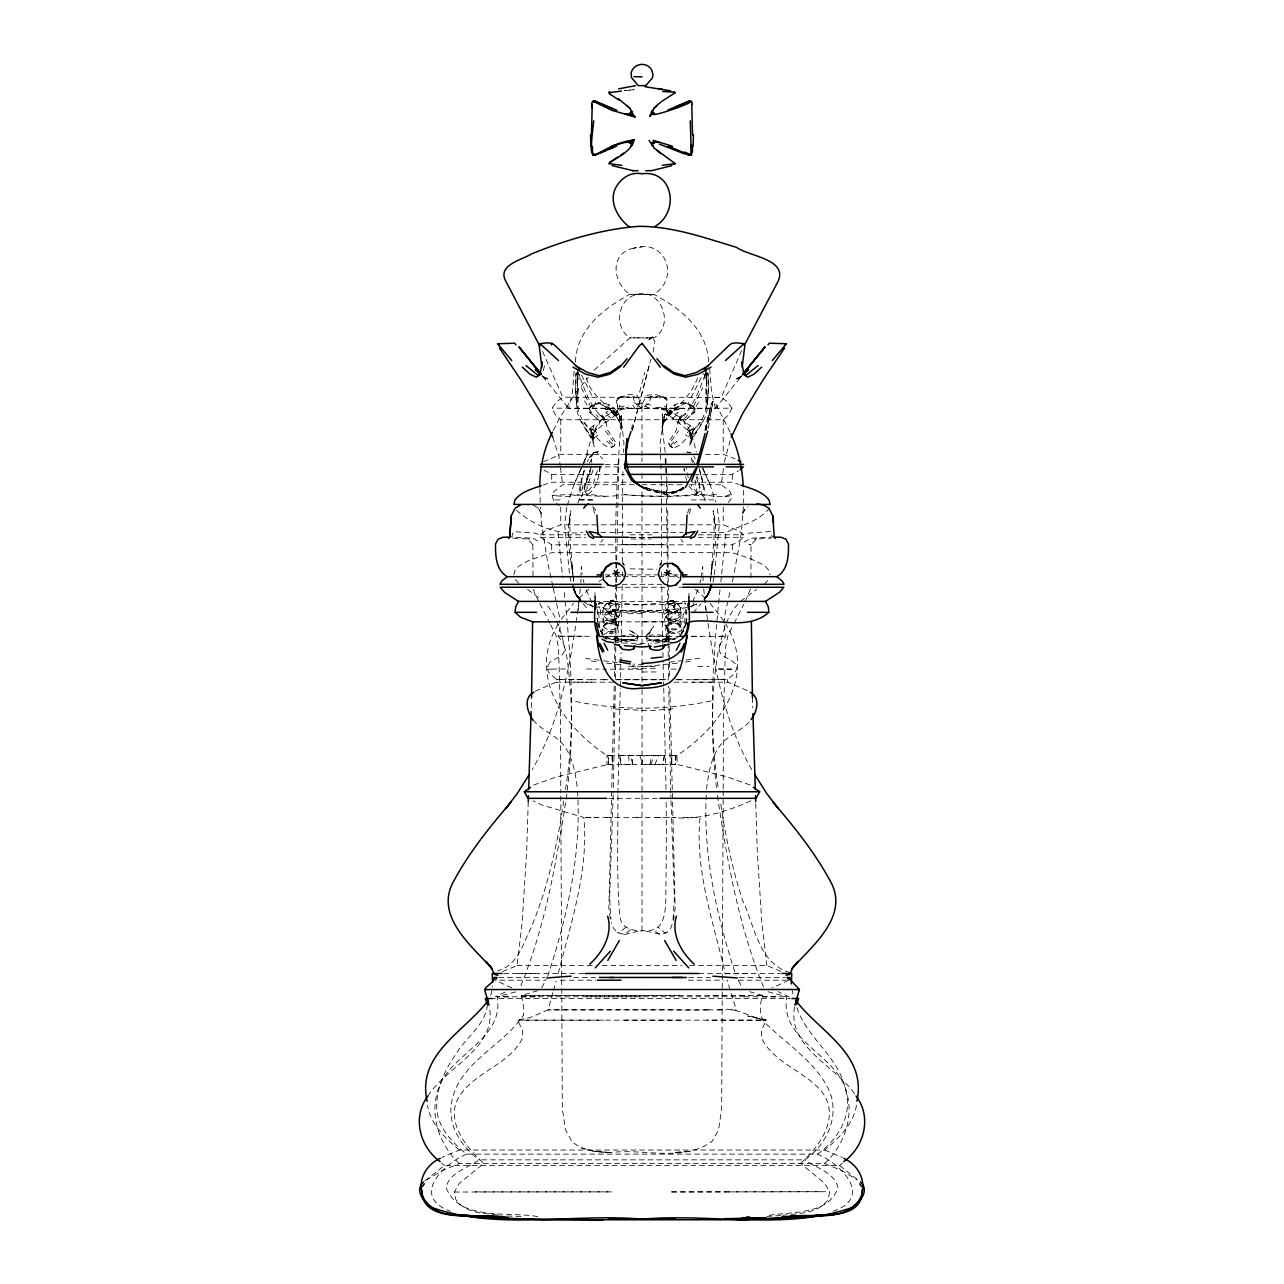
<?xml version="1.0" encoding="UTF-8"?>
<svg xmlns="http://www.w3.org/2000/svg" width="1284" height="1284" viewBox="0 0 1284 1284"><rect width="100%" height="100%" fill="white"/><g stroke="black" fill="none" stroke-linecap="round" stroke-linejoin="round"><path stroke-width="0.75" stroke-dasharray="5 3.75" d="M622.403 562.312L622.371 503.89M622.371 501.964L622.917 471.677M641.968 461.63L641.968 457.65M641.968 455.659L642 404.235L647.056 395.312L655.45 394.316L666.749 398.73L667.6 401.089L666.348 406.498L655.659 407.895M642.064 689.701L642 930.386L661.677 934.351L666.621 932.698L670.729 928.011L672.784 922.522M642.064 681.708L642.064 645.932M642.064 643.958L641.968 507.629M642 407.381L642 404.235L636.944 395.312L628.55 394.316L617.251 398.73L616.4 401.089L617.652 406.498L628.149 405.953M681.884 634.216L681.884 628.855L680.424 625.725L676.652 621.552L679.541 625.741L676.652 623.912M723.229 790.719L721.656 1108.911L718.607 1129.567L712.187 1141.315C683.2 1162.582 643.396 1148.121 610.446 1152.615C596.932 1151.973 582.246 1151.026 571.797 1141.315L565.377 1129.567L562.344 1108.911L560.771 794.732M723.229 788.713L723.406 720.597L725.428 647.987L727.98 635.291L733.244 624.971M578.105 388.394L578.025 408.649M641.984 505.687L642 490.921M689.524 431.44L692.301 428.824L692.975 434.554L697.902 430.429M660.409 452.353L660.088 442.691L664.695 414.427L669.51 415.727L688.625 430.846L687.935 429.466L690.359 434.682L691.707 442.081L690.84 434.425L689.781 446.559C693.553 431.344 709.137 420.59 707.211 403.08L706.28 368.444M750.931 577.816L751.06 544.946L756.324 538.991L771.202 538.108M539.794 488.819L540.323 505.366M692.67 431.183L692.654 433.414L690.68 432.981L689.059 430.622L687.277 432.74M707.211 403.08L706.248 376.645M600.013 466.541C599.227 476.573 596.45 488.53 587.815 494.533L586.82 492.542L587.237 486.54L593.433 468.901M616.593 577.479L615.437 678.369M616.657 567.801L616.705 562.007M616.721 560.081L618.888 458.95M622.226 585.584L621.167 644.552M622.307 575.89L622.339 572.006M576.981 383.932L577.961 370.033M615.742 584.076L614.346 678.241M615.758 582.069L615.806 578.073M615.887 568.058L615.951 562.055M615.967 560.065C614.731 511.192 617.925 462.481 621.649 413.881L621.408 430.365L620.798 416.128L623.912 442.691L623.591 452.353M665.16 452.353L662.672 431.215L662.351 413.881L662.592 430.365L663.202 416.128L662.062 427.909L664.117 421.971L664.165 416.144M617.909 795.39C618.15 835.258 616.32 875.319 619.771 915.059C620.365 929.744 636.334 932.216 647.89 930.386C664.261 931.044 665.577 911.271 665.786 899.314C666.171 866.652 666.573 834.006 666.155 801.344M617.925 793.4L620.252 688.176M597.413 609.579L597.702 621.167M603.657 607.717L604.186 616.464L606.16 618.535L611.585 619.707L617.042 618.423C623.029 613.415 620.381 601.763 612.227 600.687L605.968 604.218L603.657 607.717L603.929 609.9M615.309 686.25L613.271 792.918M614.201 686.266L608.857 908.221L610.542 920.676M620.862 662.448L621.039 652.513M697.629 377.913C691.546 394.22 679.236 406.45 665.401 416.417L672.222 410.88L664.919 415.47L667.455 414.475L664.695 414.427L666.476 411.715L666.589 405.214L666.348 406.498M620.3 686.202L620.83 664.438M707.019 405.776L707.243 397.093M580.833 582.984L580.93 579.357M580.994 577.543L581.315 566.645L582.182 573.868M613.206 794.908L609.627 897.837L610.943 919.392M528.254 801.746L526.665 851.838L522.251 921.447L517.099 965.6L499.829 972.63M531.255 707.58L531.56 697.565M750.017 784.941L726.728 776.724L677.085 764.429L677.021 755.522L644.167 755.506L641.294 764.365L671.709 764.413L671.997 755.554L677.021 755.522C720.549 726.953 757.255 675.416 725.813 624.265M688.866 598.103L689.043 592.63M685.431 609.563L684.565 626.078L681.499 634.81L678 636.864M586.371 377.913C591.571 399.629 615.967 407.205 621.938 427.909L619.305 414.427L614.49 415.727L595.375 430.846L596.065 429.466L593.641 434.682L592.293 442.081L593.16 434.425L594.219 446.559C590.447 431.344 574.863 420.59 576.789 403.08L577.736 371.718M679.717 625.533L681.499 610.205M768.089 991.778L786.851 996.817C779.757 1035.995 825.949 1051.419 841.967 1080.663C856.861 1108.541 847.023 1142.76 824.633 1163.545L459.367 1163.545L441.792 1170.799L427.235 1179.611M576.789 403.08L577.752 376.645M533.646 785.054L556.646 776.916L608.183 764.413L608.6 755.602L644.167 755.506M730.131 432.114L715.381 403.224L712.845 401.443L711.721 410.013L706.264 430.381M706.264 794.973C703.07 856.396 717.098 917.562 736.037 975.615M724.144 625.083L725.861 636.286L720.42 643.621L719.136 648.292C719.184 658.355 732.121 657.857 736.23 665.144L736.839 669.012L734.48 673.394L727.418 679.669L675.946 679.701M724.224 623.318L724.545 616.24L730.548 589.484M632.193 764.413L632.611 755.923M671.709 764.413L675.609 764.349L676.058 755.538M576.564 400.335L575.457 390.352L576.179 373.066C574.06 393.016 574.959 416.385 590.961 430.734L591.025 434.554L586.098 430.429M692.236 462.497L691.225 456.895M599.74 471.148L600.061 465.707M686.17 623.029L686.587 609.579M577.383 383.13L578.201 372.039M574.092 371.237L572.504 392.118L568.603 408.392L715.381 408.392L741.382 376.212M675.849 621.488L676.058 620.124L675.849 621.488L672.415 621.649L667.327 618.118M676.122 415.663L672.591 418.167L683.971 421.232L694.756 411.971L695.013 408.633C686.699 398.104 671.725 403.224 665.722 413.271L668.45 412.533C687.325 415.326 692.862 436.319 696.249 452.161M694.901 410.126L695.013 408.633L691.53 405.246M682.815 618.326L683.73 609.579M743.42 506.779L741.109 535.059L733.983 574.189M704.98 430.638L711.031 404.54L712.845 401.443L708.19 429.402M578.907 379.695L579.405 374.206M567.191 790.27C572.824 745.506 573.29 700.181 566.597 655.498C562.055 637.65 559.134 617.989 545.957 604.074M578.185 610.109L578.763 604.138M578.94 602.356L580.272 588.682M720.019 589.709L719.602 593.657C712.861 658.644 708.078 724.577 718.494 789.483M720.838 581.796L721.464 575.874M721.672 573.9L726.006 532.427C740.403 525.509 757.897 521.818 768.602 509.106M710.967 575.633L710.196 582.872L711.946 566.597L711.159 573.836M707.436 400.335L708.704 386.901L707.821 373.066C709.731 392.952 709.153 416.433 693.039 430.734L692.654 433.414L691.948 432.852L692.975 434.554M575.922 375.779L576.259 372.745M487.39 1004.602C485.866 1024.568 466.06 1037.199 456.398 1053.394C445.981 1068.304 437.411 1085.205 436.817 1103.742C435.324 1125.105 451.262 1141.556 466.493 1154.123L817.507 1154.123C841.887 1164.524 873.232 1196.977 833.557 1211.213M671.997 755.554L670.954 764.413L677.085 764.429L675.609 764.349M596.883 524.819L560.755 524.819L544.737 531.062L540.436 534.818L540.741 537.322L551.687 544.833L732.297 544.833L740.226 540.323L743.259 537.322L743.564 534.818L739.135 530.966L723.245 524.819L600.398 524.819M680.071 609.9L680.343 607.717L678.032 604.218L671.773 600.832C663.539 601.634 661.003 613.495 666.958 618.423L672.511 619.707L677.84 618.535L679.814 616.464L680.343 607.717M728.188 502.349L730.66 499.941L731.912 495.608L729.697 491.146L721.287 484.726L724.015 463.957M724.272 462.079L730.114 440.637M579.084 600.126C571.621 658.387 561.718 718.061 532.218 769.742M673.458 920.676L675.143 908.221L669.799 686.266M579.999 492.27L582.438 475.85L584.734 468.58L582.92 476.685M664.422 755.554L663.218 764.365L654.92 764.429L620.766 764.365L619.578 755.554L664.422 755.554L662.046 764.349M674.228 608.905L675.352 604.7L673.137 600.623C654.166 603.913 632.145 607.541 613.238 600.077L610.863 600.623L609.675 602.453L610.317 607.525L609.467 603.143L609.948 601.586L612.227 600.687M673.057 919.392L674.373 897.837L670.794 794.908M596.707 432.74L594.941 430.622L593.32 432.981L591.346 433.414L591.699 428.824L594.476 431.44M706.537 789.178C708.527 773.642 710.79 757.223 720.838 744.559C728.702 735.106 740.788 730.933 749.166 722.106M584.974 486.861L584.589 489.461L586.82 492.542M710.341 410.8L705.895 429.803M563.708 800.959C557.417 844.118 548.043 887.084 531.207 927.465C523.021 943.788 517.741 965.504 497.598 970.8M565.506 789.483C575.906 724.577 571.123 658.644 564.398 593.657L563.981 589.709M566.838 794.154C556.935 859.622 545.62 925.876 520.181 987.364M701.224 577.575L702.685 566.645L702.894 573.9M575.425 361.992C576.628 329.49 603.56 308.513 629.802 294.309L653.797 294.341C680.295 308.224 707.259 329.362 708.543 361.863M650.009 764.397L651.437 755.698M798.327 1163.513L800.542 1163.352L824.44 1183.158L829.624 1191.713L828.308 1199.336C818.325 1214.038 798.359 1213.268 782.614 1215.402M592.967 429.546L593.673 425.518L597.188 423.495M705.991 370.097L705.125 375.056L705.718 373.227C699.058 389.774 693.601 408.729 678.53 419.627L676.331 430.284L668.354 442.354L670.087 446.479L675.432 447.378L679.669 445.163L692.654 432.499L691.723 433.414M686.105 624.104L686.924 619.562M650.635 339.169L651.534 337.227M535.235 691.193L556.116 682.173L556.598 679.557L548.396 672.078L547.177 666.54L550.13 661.982L561.557 655.578L563.869 652.545L564.864 648.292L563.499 643.461L558.155 636.094L560.017 628.614L559.663 620.686M597.445 470.506L592.807 485.224L586.9 493.088M636.784 641.326L637.634 636.928L636.752 634.392L628.614 629.818L636.752 634.392L638.886 637.201M712.989 581.989L714.081 576.5M714.434 574.67L719.377 524.177L717.226 507.276M705.221 429.931L708.864 414.427L705.012 429.723M631.439 429.546L632.579 423.945M794.603 1006.897C786.932 1048.226 837.569 1066.41 856.075 1096.038M592.566 432.531L591.523 437.523L592.438 439.176L598.521 434.762M490.729 995.549L492.751 985.919M707.693 420.253L711.031 404.54L712.845 401.443M668.338 613.752L667.616 614.699L672.768 613.014L675.304 613.559L675.015 611.97L668.338 613.752L666.123 616.24L666.139 619.482L673.394 620.958L678.706 620.349L679.878 619.113M710.501 584.942L706.682 596.916L702.894 599.853M581.443 497.036L590.463 469.446M731.912 408.2L728.75 414.668L723.245 419.756L560.755 419.756L555.33 414.748L552.088 408.2L556.245 402.101L562.825 397.238L721.287 397.334L727.547 401.94L731.912 408.2L552.088 408.2M732.265 581.829L733.549 576.099M579.116 490.584L582.438 475.85M689.428 513.696L690.615 508.464M619.353 407.076L619.835 405.086M637.169 638.838L637.634 636.928L634.729 639.432L618.776 639.785L614.33 636.543L618.776 639.785L633.477 640.058L636.784 638.694M581.732 490.632L583.369 484.036M513.873 574.879L514.996 570.417L518.672 566.244L528.655 560.498L551.687 552.666L732.297 552.666L749.792 558.428L764.028 565.137L769.004 570.417L770.127 574.879M543.276 370.723L544.577 365.603M567.223 505.527L573.9 484.758L581.267 468.323L573.9 484.758M632.386 429.979L650.924 359.199M632.193 430.573L649.8 362.746M566.774 507.276L564.623 524.177L569.566 574.67M639.641 392.085L644.873 372.28M684.821 626.752L686.715 619.787M674.26 632.868L668.418 630.974L666.524 627.009L667.712 623.061C664.213 629.16 664.422 640.909 674.18 639.368M709.94 588.489L708.816 592.534L711.047 585.857L706.682 596.916L703.873 598.97M585.504 484.084L591.924 467.296M552.89 992.596L548.027 1009.866L530.372 1017.49L517.548 1020.154L522.492 1030.266L522.668 1037.729C508.897 1067.164 467.649 1072.878 455.579 1103.983C449.625 1128.203 467.713 1147.912 483.651 1163.513L459.207 1183.527L454.311 1192.034L455.9 1199.689C465.081 1212.963 482.928 1213.171 497.438 1215.001M553.436 990.67L556.133 981.072M558.299 973.384C570.979 922.827 588.842 870.006 583.867 817.491L541.671 804.924L533.053 800.799M700.021 582.711L700.936 579.437M750.45 589.115L744.672 602.613M856.492 1105.267C853.346 1124.319 838.789 1138.234 824.633 1150.031L459.367 1150.031L441.824 1157.382M687.598 513.215L688.657 509.507L691.386 506.618M604.587 615.245L606.658 611.762L609.162 610.815M590.094 456.253L589.629 457.81L594.203 452.353L598.328 451.775L593.673 452.754L590.094 456.253L587.173 461.999M611.473 601.731L608.648 604.7L611.473 601.731L610.863 600.623L608.648 604.7L609.772 608.905M614.49 415.727L608.921 408.954L608.969 404.508M653.139 352.073L654.872 341.303L651.566 336.392L654.005 337.853C675.577 325.029 660.634 286.46 635.773 294.726C617.315 299.573 613.688 327.966 629.995 337.82L634.794 337.869M618.599 616.85L619.145 615.1M710.02 589.789L705.253 598.569M665.658 640.202L666.845 636.431L659.222 634.842L649.608 635.179M649.784 400.817L650.747 397.799L652.786 396.74L660.329 396.804L666.749 398.73L661.324 395.825L666.749 398.73M666.171 641.486L666.845 636.431M659.88 398.168L660.329 396.804M547.642 976.37C567.255 916.904 581.459 854.069 577.543 791.104M666.123 616.24C660.345 625.196 670.007 633.349 678.546 628.582L681.178 624.313L681.098 618.471L675.015 611.97L669.943 613.784L672.848 614.025M675.015 404.508L675.079 408.954L669.51 415.727M616.898 628.727L617.476 627.009L614.346 615.838C616.32 623.141 623.767 639.737 610.125 639.496M616.047 622.724L606.096 623.045L603.079 627.266L604.138 630.877M649.881 338.623L651.116 337.323L647.906 341.432L650.635 337.869L654.005 337.853L636.543 337.82M603.817 626.03L605.823 623.398L608.295 622.788M704.033 599.147L710.132 589.95L708.832 593.577L704.274 599.339M593.85 406.964L595.937 401.362L609.435 409.323L618.599 416.417L611.778 410.88L619.081 415.47L616.545 414.475L619.305 414.427C613.062 404.139 598.007 397.366 588.987 408.633L589.244 411.971L600.029 421.232L611.409 418.167L607.878 415.663M698.047 589.468L692.188 602.485M616.866 637.233L617.379 635.885M577.816 502.975L580.464 496.057M711.994 585.44L708.832 593.577L703.825 599.243M650.715 764.413L654.198 755.682M589.404 463.299L592.775 456.895M598.842 604.122L599.387 602.806C627.523 605.534 656.477 605.502 684.613 602.806L685.656 604.058M583.594 462.962C591.266 444.441 592.406 415.149 617.524 411.715L618.519 409.323L634.954 408.328L638.678 405.904L642 408.489L649.897 402.357M617.829 641.486L617.155 636.431L630.861 634.521L634.585 635.612M711.882 585.568L707.356 596.113L711.384 586.932M654.92 764.429L658.66 755.714M598.89 424.394L600.896 419.772L596.274 414.909M579.63 471.966L582.808 464.76M741.622 350.532L721.287 397.334L715.14 397.334M619 606.851L617.315 610.542L611.312 611.794L606.096 610.735L608.311 611.537M591.651 456.671L594.203 452.353M685.576 624.634L684.003 628.02L686.924 623.286M602.116 634.216L602.116 628.855L603.689 625.549M693.504 406.434L702.733 387.608M558.171 624.265C526.697 675.416 563.548 726.904 606.963 755.522L608.6 755.602M706.682 596.916L710.132 589.95M553.356 430.397L559.567 418.103L576.243 392.166L588.184 377.512M689.123 486.235L696.185 494.533L699.411 489.461L699.026 486.877M645.21 636.864L653.797 626.319L646.366 636.96L647.216 641.326M690.985 397.767L703.423 373.339M734.127 623.254L743.789 604.347M541.768 987.797L545.973 979.644M609.467 603.143L610.863 600.623M655.37 397.831L656.076 396.515M672.527 601.731L675.352 604.7L672.527 601.731L673.137 600.623L670.441 600.398L667.937 603.608L673.875 606.192M742.521 513.696L745.49 508.464L748.058 506.811M702.717 421.232L691.562 439.176L685.479 434.762M742.296 513.841L745.49 508.464M691.53 414.138L699.443 400.913M591.025 434.554L592.052 432.852L591.346 433.414L591.33 431.183M591.266 466.878L584.348 484.774L583.931 490.777L587.815 494.533M684.228 627.33L686.972 623.125M663.138 420.542L664.117 421.971L670.665 412.084L688.063 401.362L690.15 406.964M664.117 421.971L670.665 412.084L681.274 404.877M664.502 639.769L667.391 637.683M691.53 607.011L694.516 602.581M602.726 404.877L613.335 412.084L619.883 421.971L620.862 420.542M669.237 443.847L669.108 445.002M693.039 430.734L700.101 422.227M645.322 405.904L649.046 408.328L651.245 405.214L642.786 403.015M561.349 619.257L573.402 603.576M671.355 440.829L678.482 431.039M683.12 631.102L679.092 636.511C669.911 641.631 658.596 643.268 648.468 640.202L670.665 638.902M687.213 429.675L690.327 425.518L694.451 428.696M691.418 407.542L692.429 406.226L688.529 404.588L682.414 402.823L679.364 403.914M738.043 604.074C725.091 617.764 722.025 637.041 717.515 654.615C710.726 699.587 711.111 745.202 716.793 790.27M670.617 445.42L674.935 440.524M616.079 411.859L618.278 413.271L617.524 411.715L615.55 412.533L613.768 410.045L608.664 414.475L605.759 412.613L609.483 410.254L604.796 409.018M741.783 375.506L739.343 378.507L741.991 375.875L734.673 379.791L741.061 376.485M680.119 608.873L681.435 607.268M741.125 376.18L738.621 379.245L741.125 376.758M694.034 409.821L695.013 408.633M600.816 542.185L603.047 539.489M598.344 604.058L599.387 602.806M681.451 633.67L683.826 630.813M427.925 1096.038C446.431 1066.41 497.068 1048.226 489.397 1006.897M693.103 612.901L700.823 603.785M592.277 433.414L591.346 432.499L604.331 445.163L608.568 447.378L613.913 446.479L615.646 442.354L607.669 430.284L605.47 419.627L598.119 413.528L605.47 419.627C590.399 408.729 584.942 389.774 578.282 373.227L578.875 375.056M603.978 423.206L605.567 421.425M764.317 584.316L768.602 579.549M592.47 405.246L588.987 408.633L589.099 410.126M617.235 400.415L619.626 397.831L623.671 396.804L635.901 397.735L633.205 396.162L631.214 396.74L635.901 397.735M645.13 487.262C657.071 492.205 673.105 496.828 683.81 487.053C673.506 495.142 659.639 492.558 648.211 488.594M618.519 409.323L615.55 412.533L622.644 408.761L623.254 406.611L628.341 407.895M800.542 1163.352C820.412 1146.13 841.229 1115.828 821.262 1091.015C803.736 1070.679 773.177 1062.59 761.332 1037.729L761.54 1029.977L766.436 1020.154L747.753 1015.981L766.436 1020.154L622.531 1020.154M687.726 414.909L683.104 419.772L685.11 424.394M667.536 413.464L671.259 409.676M668.659 415.037L674.565 409.323M689.364 434.265L690.68 432.981M594.171 370.193L629.995 337.82L650.844 338.061M605.021 605.262L607.284 603.127M679.637 417.348L682.173 414.957M578.972 598.36L588.714 589.228M424.876 1180.863L444.408 1165.567L839.592 1165.567L842.416 1162.935M630.572 929.632L624.586 934.463L617.379 932.698L613.271 928.011L611.216 922.522M674.036 444.023L677.101 441.166M609.097 612.933L608.054 613.913L612.837 613.094L615.678 613.913L617.925 616.304L619.065 619.803L618.198 627.057C614.378 630.653 607.043 630.717 603.448 626.769L602.902 618.471L604.234 616.208L609.097 612.933L612.837 613.094L609.274 611.89L615.678 613.913L617.09 616.85M817.507 1154.123C837.906 1139.598 853.202 1115.218 845.434 1089.554C839.158 1056.957 806.545 1037.777 796.979 1007.699M592.582 407.542L591.571 406.226L596.707 403.449M641.214 403.015L632.755 405.214L634.954 408.328M625.773 927.321L619.225 932.73L617.379 932.698M682.414 488.546L683.923 487.182L675.721 491.868L683.923 487.182M537.659 1216.59C509.764 1211.245 458.581 1221.63 446.029 1187.363C449.673 1172.388 468.034 1167.942 479.237 1159.853L804.747 1159.853C826.447 1145.071 839.72 1117.08 829.624 1091.544C817.25 1063.842 790.334 1046.797 769.1 1026.51C758.234 1019.063 759.374 1006.624 762.471 995.421L749.679 991.713M666.637 638.822L669.863 636.415L666.171 625.822L668.836 634.376M678.706 609.37L676.732 611.152L672.623 611.778L666.877 610.638L665.369 609.13L669.59 611.489M687.63 418.135L690.166 415.872M668.434 619.947L675.432 613.672M679.3 418.969L678.53 419.627L685.881 413.528L679.3 418.969L681.114 419.242M740.579 601.377L756.404 589.5M603.608 634.537L607.557 632.563M647.313 635.098L650.378 632.498M598.809 604.283L600.591 602.806L606.481 604.106M666.781 625.709L673.538 623.639L669.076 622.579L678.241 623.607M634.28 484.726L562.697 484.726L554.062 491.387L552.088 495.608L553.532 500.198L559.31 505.752M666.364 633.606L673.41 631.086M583.899 422.227L589.549 428.696L593.673 425.518L596.787 429.675M744.078 542.185L750.851 538.237L772.262 537.017L770.528 531.56L749.15 533.117L745.811 534.401M616.866 618.711L611.489 621.665M788.793 980.174L772.149 987.974M466.493 1154.123C442.097 1164.524 410.752 1196.977 450.443 1211.213M677.39 632.434L681.515 630.524M684.131 488.385L678.225 492.077L666.637 494.565L645.579 489.429M684.035 488.257L678.096 491.949L666.508 494.517L645.788 489.525M599.05 581.443L604.09 578.314M605.775 577.27L609.146 575.184M505.077 992.147L495.03 996.93M693.183 412.918L694.756 411.971M670.473 446.672L671.789 445.885M617.251 398.73L622.676 395.825L617.251 398.73L619.626 397.831M648.099 397.735L650.795 396.162L652.786 396.74L648.099 397.735L650.747 397.799M694.098 474.39L732.297 474.39L738.653 470.779M543.004 461.871L560.755 454.359L626.191 454.359M614.892 445.002L614.763 443.847M696.185 494.533L700.069 490.777L699.074 481.404L696.939 475.802M750.931 800.799C726.07 811.953 699.234 820.235 671.709 817.491M604.7 636.944L617.732 640.507L633.477 640.058L622.997 639.753L615.887 638.004L619.498 639.769M607.926 638.565L622.467 641.791L635.323 640.507L632.434 640.523L633.477 640.058M610.125 606.192L616.063 603.608L613.238 600.077M689.733 430.445L693.344 429.017M668.755 610.783L665.096 613.335L665.401 616.85M688.304 607.236L696.827 604.106L691.948 605.823M675.657 611.537L677.904 610.735L671.115 611.473L666.877 610.638L667.552 611.826L665.208 607.316M668.113 638.004C661.982 639.592 650.298 642.786 646.366 636.96L647.216 638.694M613.913 446.479L611.28 447.426M614.442 611.489L618.631 609.13L617.315 610.542L612.805 611.457L607.236 611.152L605.213 609.37M615.983 620.156L605.133 620.509M542.955 485.095L551.687 482.206L630.284 482.206M671.933 639.865L675.769 638.694L653.058 641.39M537.932 990.67L521.4 995.437L523.728 1007.539L523.487 1015.179C502.895 1046.187 459.271 1062.237 451.663 1101.897C447.281 1125.105 461.117 1146.612 479.237 1159.853M661.533 641.791L666.252 640.507M547.177 666.54L548.477 666.187M515.719 991.89L497.133 996.801C504.259 1035.979 458.035 1051.403 442.033 1080.663C427.091 1108.557 436.977 1142.744 459.367 1163.545M679.204 409.018L674.517 410.254L678.241 412.613L675.336 414.475L670.232 410.045L668.45 412.533L666.476 411.715L665.481 409.323L649.046 408.328M593.673 452.754L596.434 452.048L602.629 458.918M624.586 934.463L642 930.386M677.519 604.106L683.409 602.806L685.191 604.283M710.919 700.968C665.658 710.55 618.342 710.55 573.081 700.968M724.834 496.715L731.912 495.608L729.906 494.549C718.029 500.246 704.916 492.51 692.397 494.661C669.574 496.812 646.735 496.427 623.912 494.661C600.222 499.107 575.505 492.574 552.088 495.608L567.592 496.587L578.298 494.822L591.587 494.661L607.284 496.715M632.434 640.523L633.445 640.523M668.595 641.615L650.651 643.701M595.487 404.588L601.586 402.823L604.636 403.914M676.941 491.146L668.916 492.494L651.582 489.686M685.367 662.159L692.846 660.939M633.67 248.197C609.435 252.82 612.324 282.512 629.802 294.309L653.797 294.341C680.873 277.809 665.048 237.7 633.67 248.197L642 247.09M602.886 419.242L604.7 418.969M687.052 607.557C657.97 612.019 627.988 612.035 598.874 607.846M699.748 658.194L684.805 660.265M682.992 660.506L668.482 662.319M614.715 619.048L608.327 619.145M624.987 90.699L634.119 89.687L624.233 90.65M769.212 1215.338C791.618 1211.598 829.592 1214.969 837.971 1187.363C834.407 1172.324 815.757 1167.975 804.747 1159.853M512.798 538.108L527.66 538.991L532.86 544.833L535.091 544.593M677.358 663.138L648.404 666.203L626.897 666.284M780.656 1215.595L766.741 1216.413M667.937 603.608L675.801 602.902M676.379 628.935L667.6 628.582M672.864 708.784L649.463 710.694L611.136 708.784M689.893 437.716L692.477 437.523L691.434 432.531M612.532 610.638L671.468 610.638M655.354 668.274L628.646 668.274M596.803 607.155L599.981 606.947M717.676 1009.866C734.865 1006.255 748.716 1016.751 764.831 1020.234L707.099 1020.122M454.311 1192.034L556.052 1191.889M746.213 1216.606L750.049 1216.397M675.625 619.209L669.413 619.129M605.358 409.131L608.921 408.954M747.208 690.599L727.884 682.173L670.312 682.173M711.48 682.173L692.445 682.173M608.038 631.391L612.901 631.198M670.746 633.59L674.999 633.413M548.493 669.253L551.879 669.108M669.413 601.538L673.618 601.426L674.533 603.127L673.683 607.525L674.533 603.127L673.137 600.623L673.618 601.426M608.632 764.349L606.899 764.429L606.963 755.522L611.986 755.554L613.03 764.413L608.632 764.349L607.926 755.538M613.688 682.173L556.116 682.173M591.539 682.173L572.52 682.173M820.091 1191.68L727.948 1191.889M609.756 632.723L612.966 632.627M716.376 494.549C685.608 495.817 654.808 497.903 624.184 494.549M565.458 668.948L552.088 669.108M636.447 644.536L642.209 644.424M555.121 499.941L560.241 499.845M666.621 932.698L664.775 932.73L658.227 927.321M475.321 1191.889L611.73 1191.889L556.823 1191.889M691.225 499.941L715.557 499.845M731.334 1009.898L736.326 1010.043L727.001 979.82M691.354 636.334L709.843 636.302M581.764 679.637L566.196 679.701M692.333 679.717L726.279 679.557L727.418 679.669L727.884 682.173M608.183 764.413L633.285 764.413L629.802 755.682M671.371 1191.857L727.161 1191.889M680.456 1020.154L517.548 1020.154M671.821 1192.034L829.624 1191.713M527.66 538.991L529.73 538.975M691.466 636.302L701.369 636.286M641.839 621.857L663.282 621.841M609.338 633.558L613.351 633.542M605.839 636.334L680.279 636.302M641.679 669.221L602.902 669.108M615.309 679.734L668.675 679.734M675.673 679.717L680.921 679.717M607.878 817.507L583.867 817.491L597.172 817.523M637.426 817.491L604.78 817.507M655.787 817.523L676.106 817.507M517.468 973.465L585.023 973.465M724.946 973.465L780.239 973.465M739.6 995.437L749.423 995.421M508.287 996.801L497.133 996.801L744.399 996.785M708.062 1009.882L725.909 1010.043M523.712 1020.154L603.544 1020.154M705.462 454.359L723.245 454.359L735.026 458.773M605.101 464.375L622.226 464.375M605.213 466.878L622.291 466.878M543.951 470.024L551.687 474.39L624.425 474.39M692.14 482.206L732.297 482.206L739.295 484.517M642 484.726L684.067 484.726M689.46 484.726L721.287 484.726M516.457 510.278C534.064 526.103 558.797 535.508 582.583 532.427M600.8 532.427L683.184 532.427M701.401 532.427L726.006 532.427M540.436 534.818L585.6 534.818M630.139 534.818L651.871 534.818M698.384 534.818L743.564 534.818M540.741 537.322L585.777 537.322M630.171 537.322L651.855 537.322M698.223 537.322L743.259 537.322M630.893 538.975L651.245 538.975M605.053 574.879L611.056 574.879M618.984 574.879L666.926 574.879M672.928 574.879L678.931 574.879M606.032 576.677L613.816 576.677M615.758 576.677L621.376 576.677M623.254 576.677L656.991 576.677M658.869 576.677L664.486 576.677M670.184 576.677L677.952 576.677M622.242 584.316L661.741 584.316M601.105 587.237L604.908 587.237M616.368 587.237L667.632 587.237M679.092 587.237L682.895 587.237M594.797 601.394L689.203 601.394M657.681 611.714L610.269 610.847M596.867 612.324L687.117 612.324M600.045 621.857L683.939 621.857M673.875 622.965L667.423 623.703L666.091 624.939L666.316 627.555M558.155 636.094L592.743 636.302M582.808 636.286L559.246 636.302M709.683 636.302L725.861 636.286L716.681 636.302M641.342 666.428L656.83 666.428M671.291 669.108L681.082 669.108M718.703 669.108L731.912 669.108M591.378 679.701L608.054 679.701M616.962 679.701L666.958 679.669M608.664 798.327L659.848 798.327M517.099 965.6L594.283 965.6M602.084 965.6L681.9 965.6M689.717 965.6L766.885 965.6L780.849 971.282M503.729 973.465L536.086 973.449M698.913 973.465L747.914 973.449M498.706 977.461L544.849 977.461M573.627 977.461L595.375 977.461M688.625 977.461L710.357 977.461M739.151 977.461L785.294 977.461M499.845 980.174L545.62 980.174M560.482 980.174L595.744 980.174M688.256 980.174L723.518 980.174M738.364 980.174L785.84 980.174M679.429 995.421L521.4 995.437L762.471 995.421L756.453 995.421M521.561 996.801L539.537 996.785M586.804 996.801L642.048 996.817M762.439 996.801L775.664 996.801M490.247 998.503L790.142 998.503M630.091 568.828L656.606 569.229M668.145 636.302L605.567 636.286M642.369 671.965L656.943 671.965M603.063 679.717L608.311 679.717M636.607 817.491L664.053 817.523M712.941 995.421L727.242 995.437M744.447 996.785L786.851 996.817M708.8 1009.882L548.027 1009.866L670.617 1009.866A82.609 4.35 1.9 0 0 708.142 1009.898M754.27 538.975L756.324 538.991M628.004 613.672L642 613.72M610.446 1152.615L593.946 1151.299L581.572 1148.008M683.056 817.507L700.069 817.507C694.612 870.295 713.808 923.132 725.38 974.155M630.877 537.306L652.529 537.45M591.667 679.717L556.598 679.557L560.996 679.701M579.421 499.829L592.759 499.941M579.116 499.829L592.357 499.957M643.428 664.454L633.028 664.101M586.547 668.948L598.986 669.108M644.857 643.605L619.995 642.963L614.988 641.775M612.115 601.506L614.587 601.554M718.526 668.948L726.15 669.108M726.439 669.108L731.96 669.253M610.077 623.847L614.137 623.976M697.87 666.284L709.025 666.685M610.59 631.263L613.704 631.391M507.276 1215.996L521.24 1216.574M675.079 408.954L678.642 409.131M660.875 492.558L669.59 493.088L660.698 491.933M612.291 609.483L615.453 609.707M610.622 620.991L606.289 619.883L608.311 620.621M611.344 621.633L614.474 621.857M594.235 1151.363L611.216 1152.631M594.107 437.716L591.523 437.523L581.283 421.232M632.338 665.931L635.596 666.203M668.418 638.373L674.02 639.047M608.199 602.902L616.063 603.608M666.476 411.715L667.921 411.859M687.566 452.048L690.327 452.754L685.672 451.775L690.327 452.754M611.168 614.025L614.137 614.346M606.642 663.138L622.178 664.952M617.315 662.528L601.008 660.506M656.124 640.893L646.783 638.646M599.195 660.265L584.252 658.194M671.66 609.258L674.967 609.756M591.154 660.939L598.633 662.159M748.941 544.496L751.06 544.946L749.262 544.159M644.809 487.487L659.751 491.74M604.748 638.437L607.139 639.207M789.259 997.01L778.216 991.697M582.615 600.912L587.173 604.106L595.327 606.979M587.173 604.106L595.696 607.236M647.666 488.177L651.405 489.605M538.173 534.401L534.85 533.117L513.472 531.56L511.722 537.017L533.133 538.237L539.922 542.185M590.656 429.017L594.267 430.445M511.834 987.958L495.191 980.174M824.633 1163.545L842.208 1170.799L856.749 1179.611M824.633 1150.031L842.176 1157.382M603.031 637.249L606.465 638.742M604.924 636.511L612.067 639.865M790.142 972.678C758.507 963.546 754.671 925.684 742.521 900.164C731.928 867.904 725.235 834.52 720.292 800.959M542.923 376.485L549.311 379.791L542.009 376.052L544.657 378.507L542.217 375.506M686.812 423.495L690.327 425.518L691.033 429.546M612.211 445.885L613.527 446.672M589.244 411.971L590.817 412.918M674.854 575.184L681.579 579.357M634.023 402.277L638.678 405.904M533.358 505.174L538.494 508.464L541.688 513.841M527.596 589.5L540.773 599.147M659.414 934.463L653.428 929.632M606.096 623.045L613.463 623.912L617.219 625.709M839.592 1165.567L860.521 1182.05M580.127 598.97L577.318 596.916L573.868 589.95L579.967 599.147M697.1 493.088L691.193 485.224M579.838 598.874L577.318 596.916L574.06 589.196M678.177 623.398L680.183 626.03M678.899 633.269L680.392 634.537M608.568 613.672L615.566 619.947M593.834 415.872L596.37 418.135M695.286 589.228L706.393 599.227M459.367 1150.031C445.211 1138.234 430.654 1124.319 427.508 1105.267M687.293 403.449L688.529 404.588M606.899 441.166L609.964 444.023M601.827 414.957L604.363 417.348M441.584 1162.935L444.408 1165.567M676.7 603.127L678.979 605.262M616.593 623.703L618.198 626.287M609.435 409.323L615.341 415.037M593.32 432.981L594.636 434.265M533.037 720.131C541.511 730.195 554.656 734.496 563.146 744.559C573.194 757.223 575.457 773.642 577.447 789.178M542.875 376.758L545.363 379.245L542.859 376.18M612.741 409.676L616.464 413.464M609.065 440.524L613.383 445.42M592.614 506.618L595.327 509.507L596.386 513.215M665.481 409.323L668.45 412.533L661.356 408.761L660.827 406.98M664.374 397.831L666.765 400.399M677.342 611.762L679.413 615.245M710.084 603.239L724.962 622.531M515.382 579.549L518.608 583.113M678.433 421.425L680.022 423.206M580.175 599.243L575.168 593.577L573.274 588.698M580.833 600.896L577.318 596.916L574.397 589.549M578.747 598.569L573.868 589.95M583.177 603.785L588.329 609.868M600.174 630.813L602.549 633.67M680.937 539.489L683.168 542.185M588.987 408.633L589.966 409.821M602.565 607.268L603.881 608.873M542.618 376.212L568.603 408.392M582.005 602.212L575.168 593.577L573.98 589.789M600.88 631.102L602.902 633.798M605.518 431.039L612.645 440.829M589.549 428.696L590.961 430.734M590.479 604.058L592.47 607.011M616.609 637.683L617.363 638.822M692.397 459.736L694.596 463.299M597.076 623.286L599.997 628.004L598.424 624.634M584.557 400.913L592.47 414.138M538.494 508.464L541.463 513.696M627.924 396.515L628.63 397.831M591.812 602.485L585.953 589.468M693.874 456.221L695.302 458.982M581.459 375.088L593.015 397.767M538.943 601.779L534.433 592.935L533.021 586.018M539.842 603.56L549.777 623.013M550.676 624.778L556.084 635.403L558.572 648.324L560.594 720.597L560.771 792.726M542.538 351.399L562.825 397.238M751.782 769.742C722.282 718.061 712.379 658.387 704.916 600.126M738.589 980.703L741.991 987.492M581.267 387.608L590.496 406.434M710.1 484.758L702.733 468.323L710.1 484.758L715.878 502.012M702.781 468.355L704.37 471.966M572.616 586.932L576.644 596.113L572.118 585.568M684.613 602.806L685.158 604.122M763.579 987.011C738.412 925.555 726.985 859.51 717.146 794.154M648.003 642.835L649.158 645.788M703.536 496.057L706.184 502.975M666.621 635.885L667.134 637.233M602.501 634.81L599.435 626.078L598.569 609.563M623.671 396.804L624.12 398.168M552.746 437.138L558.989 456.414L560.225 465.851M639.865 755.522L642.706 764.365M696.409 477.166L698.496 484.084M633.253 397.799L634.216 400.817M699.266 468.58L704.884 490.584M617.155 636.431L618.342 640.202M597.83 623.029L599.227 627.699M680.424 625.725L681.114 628.101M685.608 476.733L686.699 480.505M698.705 482.8L702.557 497.036M583.064 579.437L583.979 582.711M574.06 588.489L575.184 592.534L573.499 584.942M596.803 618.053L599.179 626.752M695.029 480.12L697.18 492.542M619.578 755.554L621.938 764.349M688.224 477.712L686.073 467.52M715.381 408.392L711.496 392.118L709.747 369.343M593.368 508.464L594.556 513.696M699.636 470.201L701.08 476.685M602.116 628.855L602.485 630.524M602.501 610.205L604.283 625.533M552.858 586.387L547.867 563.644L541.864 525.975L540.452 507.228M553.276 588.281L556.181 601.538M556.598 603.448L559.503 616.705M791.923 988.969L793.271 995.549M617.925 616.304L618.23 617.877M569.919 576.5L571.011 581.989M617.652 406.498L617.411 405.214L617.524 411.715M701.562 475.85L704.001 492.27M706.039 370.033L707.019 383.932M711.866 403.16L712.187 405.359M600.27 609.579L601.185 618.326M560.466 467.745L562.697 484.726M766.885 965.6L761.861 922.859L757.319 851.838L755.73 801.746M707.741 372.745L708.078 375.779M572.841 573.836L572.054 566.597L573.804 582.872L573.033 575.633M557.978 532.427L562.745 577.848M703.728 588.794L705.815 610.109M704.595 374.206L705.093 379.695M705.927 373.885L706.617 383.13M665.85 458.115L666.332 465.98M666.46 467.938L667.584 501.739M684.083 468.082L684.276 471.148L683.939 465.707M665.112 458.934L665.561 466.333M665.674 468.178L666.139 475.578M591.603 459.736L591.764 462.497M660.474 454.279L660.746 462.015M660.811 463.941L661.083 471.677M611.986 755.554L612.291 764.413M594.957 592.63L595.134 598.103M752.424 697.565L752.745 707.58M628.791 755.554L629.064 764.429M743.356 490.231L743.725 503.007M702.958 575.73L703.167 582.984M670.729 792.918L668.691 686.25M576.757 397.093L576.981 405.776M663.17 664.438L663.7 686.202M663.748 688.176L666.027 789.419M666.332 481.275L667.279 560.081M669.333 660.185L668.258 584.076M669.365 662.191L669.654 678.241M661.212 475.545L661.276 479.301M661.308 481.179L661.629 505.8M662.817 644.552L661.758 585.584M662.961 652.513L663.138 662.448M668.563 678.369L668.274 658.564M668.258 656.573L667.407 577.479M668.097 568.058L667.68 507.661M668.194 578.073L668.226 582.069M619.835 416.144L619.883 421.971M667.295 562.007L667.343 567.801M661.661 572.006L661.693 575.89M675.32 755.538L675.368 764.349M705.895 388.394L705.975 408.649M532.86 544.833L532.988 578.169M641.968 473.587L641.984 479.558M661.629 507.726L661.597 564.254M732.297 474.39L732.297 482.206M732.297 544.833L732.297 552.666M723.245 419.756L723.245 454.359M723.245 507.148L723.245 524.819M560.755 419.756L560.755 454.359M560.755 507.148L560.755 524.819M551.687 474.39L551.687 482.206M551.687 544.833L551.687 552.666M714.225 517.388L713.968 538.734L711.031 576.339L712.251 564.045L711.368 571.749C714.899 551.655 718.077 530.774 713.101 510.615L714.642 525.156L714.225 517.388M569.775 517.388L569.358 525.156L570.899 510.615C565.923 530.774 569.101 551.655 572.632 571.749L571.749 564.045L572.969 576.339L570.032 538.734L569.775 517.388M587.847 453.717L582.101 466.509L587.847 453.717M605.984 623.286L604.7 625.18L607.348 623.944L605.984 623.286M689.187 1151.379L673.635 1152.615L689.187 1151.379M663.234 544.577L620.718 544.593L663.234 544.48M672.72 447.426L670.087 446.479L672.72 447.426"/><path stroke-width="1.5" d="M539.81 487.005C539.681 468.098 543.758 448.999 552.473 432.146M692.429 152.09L692.461 146.36M594.797 601.394L518.447 601.394L515.67 606.867L515.125 612.34L520.501 617.187L532.603 621.857L531.56 697.565M688.946 596.418C688.288 609.226 691.771 622.917 686.073 634.986L683.987 636.495L680.392 636.302M591.442 134.9L592.245 104.469L592.309 108.273M642 343.213L660.313 367.16M592.406 146.376L592.55 154.834L594.749 155.236L605.518 150.613M528.254 801.746L528.446 795.727M528.639 789.724L531.127 711.577M687.807 603.833L688.449 609.001M693.055 146.344L693.456 134.643M791.329 983.929L791.763 973.481L781.94 973.433M595.118 604.459L595.262 601.747M593.738 120.808C586.997 178.909 593.368 145.252 634.087 139.908C631.198 151.929 617.524 156.68 608.76 163.662L621.729 165.299M625.148 468.403L626.897 438.903L625.148 468.403L631.889 480.714L644.247 488.546M662.255 165.299L675.223 163.646L654.342 148.27L649.094 140.454M668.771 146.488L689.251 155.236L691.466 154.866L691.45 144.787M651.662 114.132L653.155 112.494L649.913 116.395C652.85 104.999 665.224 99.574 674.148 93.331L674.244 92.223L662.704 91.469M652.529 537.45L690.07 537.017L695.077 531.56L686.17 533.117L686.041 534.401L687.068 515.077M856.893 1101.271C867.358 1053.891 819.272 1031.742 795.631 1000.268M600.944 577.062L601.458 572.247M862.174 1192.435C865.496 1178.247 856.781 1164.042 843.765 1158.377M542.346 362.072L540.05 374.174L536.311 377.207L530.003 374.174L522.299 367.128M511.257 515.831L509.812 535.845L511.257 515.831L515.077 508.255L520.453 505.013M742.184 367.16L744.784 345.621L744.03 343.663L736.534 342.844L731.752 343.422L729.537 344.979L704.226 369.327M687.807 622.884C688.288 633.092 681.692 643.83 670.36 642.674M676.347 916.214C671.067 934.287 681.13 952.295 694.291 964.188M686.956 634.922L685.463 644.311L681.194 652.192M674.068 93.347L674.244 92.223L675.223 92.641L674.148 93.331L675.223 92.657L674.244 92.223M595.551 609.001L596.193 603.833M687.389 636.238C683.04 651.807 683.971 672.046 669.558 682.639C660.57 687.646 650.105 688.128 640.058 688.224C607.846 693.023 599.13 661.26 596.611 636.238M631.054 431.408C623.382 451.214 622.21 479.959 646.189 488.53M794.94 1005.195L799.434 989.499L788.986 978.504M705.044 433.446L697.148 463.363M421.762 1189.514C420.895 1227.664 486.026 1211.534 508.239 1217.569M707.725 431.263L697.693 466.108L691.386 481.516M617.395 569.984L614.892 576.179M635.131 116.876L624.939 113.827L630.412 114.388L635.131 116.876L612.083 110.424L594.492 101.918L594.749 101.067L616.85 110.28M796.61 1004.409L798.696 998.503L791.939 998.503M633.686 647.056L633.67 648.741L629.834 650.057L622.275 649.319L620.926 646.847M579.774 369.327L554.447 344.979L552.136 343.39L547.449 342.844L539.97 343.663L539.2 345.621L541.816 367.16M633.67 648.741L634.842 645.788M591.587 103.988L592.534 101.436L594.749 101.067L612.693 108.771M861.997 1194.12C850.425 1224.968 807.267 1212.658 781.779 1217.441M650.314 647.056L650.33 648.741C654.92 651.245 663.876 651.261 664.839 644.568M731.254 437.138L742.489 413.785L762.873 380.192L784.556 348.028M695.591 468.853L685.512 487.342M488.353 1000.268C464.728 1031.742 416.642 1053.891 427.091 1101.271M619.353 940.578L607.813 960.448M666.027 575.553L669.767 570.674M427.925 1096.038C411.891 1116.968 419.611 1146.933 440.187 1161.619M676.283 650.202L679.99 643.14M744.415 345.219L777.992 281.549C788.296 259.031 748.668 256.383 736.599 247.363C704.691 237.813 672.014 226.048 638.389 226.353C601.827 229.21 565.442 240.108 531.448 253.959C521.753 260.01 496.346 265.162 506.137 281.822L539.89 346.182M684.163 643.461C678.353 661.228 657.809 662.576 642.08 663.459M753.243 787.22L759.695 791.763L756.099 798.327L659.848 798.327M551.237 344.979L552.136 343.39M697.693 531.078L694.644 536.519L690.519 538.477M630.829 143.792L634.087 139.908L611.906 146.023M659.96 565.12L661.244 562.938M603.352 572.6L606.642 567.175L611.617 564.029M529.201 774.557L517.083 793.785L505.479 808.776L510.823 802.388C489.22 827.377 468.483 853.459 452.851 882.67C435.388 916.519 471.18 945.57 491.355 967.783L492.109 968.842L486.026 961.379L491.355 967.783L494.324 974.412L497.919 975.262M423.479 1182.05C413.817 1190.942 424.619 1202.947 432.852 1207.843C499.043 1230.714 573.771 1213.027 642 1219.206C710.229 1213.027 784.957 1230.714 851.148 1207.843C859.381 1202.947 870.183 1190.942 860.521 1182.05M422.42 1186.56L424.346 1183.784M675.898 584.99L680.343 580.143L681.322 572.343L677.888 566.758L672.72 563.339L664.374 563.692L659.992 568.058L658.387 573.948L660.361 579.742L664.309 584.011L670.328 586.162L675.898 584.99L677.487 582.808M583.706 508.255L586.066 505.013L588.65 503.97M751.06 719.489C757.175 711.962 760.69 697.661 750.145 692.22M623.671 367.16L639.464 345.621L642 343.743M508.624 538.477L510.101 536.519M768.025 344.866L769.309 343.213L786.386 343.743L772.262 360.563M610.349 951.171L595.262 967.847M742.617 374.671L764.895 347.081L743.629 373.114M632.37 142.941L630.412 141.914L629.417 143.15L631.664 143.407M651.63 113.361L653.588 114.388L654.567 113.153L652.32 112.896M742.987 374.013L764.895 347.081M784.829 345.621L786.386 343.743M627.09 358.717L619.931 367.128L609.804 374.174L598.216 377.207L585.568 374.174L572.953 367.128M609.563 93.572L609.467 91.854M655.097 226.353C680.071 211.7 673.041 169.6 641.984 173.789C632.097 171.783 623.27 176.614 617.588 184.736C607.348 198.795 616.593 216.771 628.534 226.353L629.658 226.353M589.709 964.188C602.87 952.295 612.933 934.287 607.653 916.214M682.366 536.953L686.17 533.117M743.308 374.575L748.604 369.327L743.58 374.093M740.226 469.88L743.259 466.878L726.086 466.878M725.476 360.563L744.03 343.663M689.203 601.394L765.553 601.394L768.394 607.059L768.795 612.324C747.416 631.6 715.316 617.347 689.62 621.857M645.74 85.627L652.272 78.115L653.026 74.745L651.694 70.026C646.847 61.295 633.75 63.109 631.15 72.739L631.423 77.505L638.244 85.627L645.74 85.627L644.889 85.611M757.961 365.603L745.555 375.682L742.617 373.516M843.813 1161.619C864.389 1146.933 872.109 1116.968 856.075 1096.038M761.701 367.128L753.981 374.174L747.673 377.207L743.95 374.174L741.654 362.072M653.588 114.388C656.493 115.753 699.587 100.73 689.251 101.067L675.593 106.893M683.794 576.677L776.836 576.677C788.167 569.936 788.601 555.699 788.472 543.967L785.84 539.184L781.137 537.29L774.043 537.081M654.134 108.257L656.814 106.026M600.206 576.677L507.148 576.677L501.9 580.914L499.893 584.316L601.024 584.316M533.951 692.14C522.877 697.758 527.371 712.203 533.037 720.131M541.366 373.516L538.445 375.682L526.023 365.603M606.738 798.327L527.901 798.327L524.305 791.763L530.533 787.301M620.188 365.603L610.446 372.424L599.098 375.682L587.446 372.424L575.425 365.603M765.553 601.394L779.677 592.165L783.834 587.237L682.895 587.237M609.531 162.426L617.62 157.162M620.846 155.059L624.088 152.957M440.235 1158.377C427.219 1164.042 418.488 1178.247 421.826 1192.435M652.32 143.407L654.567 143.15L653.588 141.914L651.63 142.941L653.155 143.792M708.575 365.603L696.538 372.424L684.886 375.682L673.538 372.424L663.812 365.603M711.031 367.128L698.416 374.174L685.768 377.207L674.196 374.174L664.053 367.128L656.91 358.717M632.37 113.361L630.412 114.388L629.417 113.153L631.664 112.896L630.829 112.494L633.75 115.496L629.882 108.257L618.407 98.675M630.781 145.525L632.579 144.627M651.502 111.596L653.219 110.777M608.76 92.657L621.344 91.116M674.244 164.079L675.223 163.662L674.148 162.956L674.244 164.079L674.148 162.956M609.097 149.072L614.474 146.761M668.033 109.959L689.283 101.115M616.85 146.023L594.669 155.155L592.598 154.786L594.492 154.385M541.206 485.673C531.897 488.995 521.208 491.708 514.996 499.957L513.873 504.435L770.127 504.435L769.004 499.957C762.359 491.226 750.883 488.642 741.045 485.095M671.821 165.636L651.646 170.676L645.852 170.676M511.722 360.563L497.614 343.743L514.675 343.213L515.975 344.866M612.885 573.723L619.289 572.568M689.829 101.821L691.466 101.436M786.081 975.262L789.676 974.412L792.645 967.783L797.974 961.379L791.891 968.842L792.645 967.783C812.82 945.57 848.612 916.519 831.149 882.67C815.517 853.459 794.78 827.377 773.177 802.388L778.521 808.776L766.917 793.785L754.799 774.557M669.75 644.375L654.182 647.024M618.599 88.837L635.452 85.691M594.669 101.131L592.582 101.532L594.492 101.918M781.555 1217.409L785.439 1217.296C805.822 1211.454 863.763 1225.69 862.238 1189.514M463.893 1214.728L483.426 1217.344L545.989 1219.768L738.011 1219.768L800.574 1217.344L820.091 1214.728M615.694 562.922L611.024 563.467L606.112 566.758L602.678 572.343L603.657 580.143L608.102 584.99L613.688 586.162L619.707 584.011L623.639 579.742L625.613 573.948L624.008 568.058L619.097 563.259L615.694 562.922L619.466 564.382M787.397 978.873L789.917 978.569M803.463 1217.617L832.225 1214.182M624.939 142.476L630.412 141.914M651.197 658.178L661.645 657.103M651.149 646.189L642.241 647.024L624.409 645.692M571.155 976.177L546.679 977.959M603.608 636.302L600.013 636.495L597.927 634.986C592.229 622.917 595.712 609.226 595.054 596.418M800.574 1217.344L738.011 1219.768M768.795 612.324L747.4 612.324M758.491 1217.89L725.059 1218.709M781.988 1216.975L791.763 1216.606M803.511 1216.157L823.092 1215.402M509.957 537.081L502.846 537.29L498.144 539.184L495.528 543.967C495.399 555.683 495.849 569.936 507.148 576.677M612.179 165.636L632.996 170.676M766.067 1217.842L740.884 1218.564L766.195 1217.874M787.044 1217.264L793.464 1217.12M647.922 1219.174L636.078 1219.174M632.322 170.692L638.132 170.676M659.735 1219.174L608.375 1219.158M609.691 977.541L613.399 977.493M797.557 989.563L799.434 989.499L484.598 989.547L489.06 1005.195M675.609 1219.158L624.249 1219.174M532.603 621.857L594.364 621.857M502.028 973.465L492.205 973.465L492.591 982.356M597.413 980.222L621.055 980.19M626.191 454.359L699.443 454.359M540.436 464.375L603.191 464.375M624.217 464.375L743.564 464.375M540.741 466.878L601.361 466.878M626.239 466.878L713.599 466.878M628.325 474.39L692.14 474.39M634.184 482.206L688.224 482.206M597.044 574.879L601.056 574.879M682.944 574.879L686.94 574.879M682.96 584.316L784.091 584.316L782.245 581.058L776.836 576.677M601.105 587.237L500.166 587.237L504.692 592.454L518.447 601.394M536.584 612.324L515.125 612.34M571.027 612.324L592.919 612.324M691.081 612.324L712.973 612.324M524.305 791.763L759.695 791.763M585.023 973.465L698.913 973.465M494.019 977.461L496.988 977.461M599.323 977.461L682.687 977.461M786.996 977.461L789.981 977.461M492.061 998.503L485.288 998.503L487.39 1004.602M602.998 1219.8L522.572 1219.174M672.479 977.445L686.362 977.509M628.919 537.29L593.93 537.017L588.923 531.56L597.814 533.117L601.618 536.953M486.427 989.563C480.746 989.322 494.661 982.581 494.083 978.569L496.603 978.873M642.08 76.847L634.071 76.655M422.003 1194.12C432.178 1223.748 473.25 1212.706 496.956 1217.264M518.672 1219.078L483.426 1217.344M490.536 1217.12L498.32 1217.328M460.908 1215.402L480.489 1216.157M492.221 1216.606L498.096 1216.831M737.321 977.959L712.845 976.177M664.711 572.568L671.115 573.723M653.588 141.914L658.564 142.396M451.775 1214.182L480.537 1217.617M645.419 86.766L670.681 90.859M613.656 642.674L606.867 641.679L602.036 639.207M756.918 503.97L763.531 505.013L768.923 508.255L772.743 515.831L774.188 535.845M619.947 659.976L630.797 661.838M658.74 88.644L662.656 89.382M619.418 661.854L630.235 663.94M614.25 644.375L618.904 645.387M653.235 140.309L672.575 146.28M659.173 144.033L684.292 153.807M668.033 146.344L689.283 155.171L691.466 154.866M593.481 538.477L589.356 536.519L586.29 531.078M684.436 151.977L691.37 154.818L690.262 120.808M651.502 144.707L653.219 145.525M630.781 110.777L632.547 111.644M738.011 460.33L740.996 461.871M672.399 563.965L677.374 567.175L680.648 572.6M609.531 93.876L619.225 100.184M539.97 343.663L558.524 360.563M656.814 150.276L660.827 153.631M626.961 105.802L629.85 108.257M614.233 570.674L617.973 575.553M540.42 374.093L535.396 369.327L540.676 374.575M688.738 967.847L673.651 951.171M497.614 343.743L499.171 345.621M541.383 374.671L519.105 347.081L540.355 373.114M519.105 347.081L540.997 374.013M773.899 536.519L775.359 538.477M697.934 505.013L700.294 508.255M606.513 582.808L608.102 584.99M859.638 1183.784L861.564 1186.56M499.428 348.028L521.111 380.192L541.495 413.785L552.746 437.138M676.187 960.448L664.647 940.578M622.756 562.938L624.04 565.12M602.806 652.192L598.537 644.311L597.044 634.922M599.837 643.461L603.945 651.149M663.074 646.847L663.491 647.65M604.01 643.14L607.717 650.202M669.125 576.179L666.605 569.984M619.209 644.632L620.589 647.778M730.885 433.815C738.477 450.331 742.28 468.483 743.259 486.572M649.158 645.788L650.33 648.741M691.418 101.468L692.397 103.988M599.403 636.19L596.193 622.884M596.916 515.077L597.959 534.401L597.814 533.117M772.743 515.831L773.578 522.861M682.542 572.247L683.056 577.062M688.738 601.747L688.882 604.459M590.528 134.643L590.929 146.344M752.424 697.565L751.381 621.857M752.938 713.583L755.345 789.724M755.538 795.727L755.73 801.746M691.755 104.469L692.541 134.9M591.523 146.36L591.571 152.09M661.228 682.863L642.096 685.833L622.788 682.863L642.08 685.447L661.228 682.863"/></g></svg>
